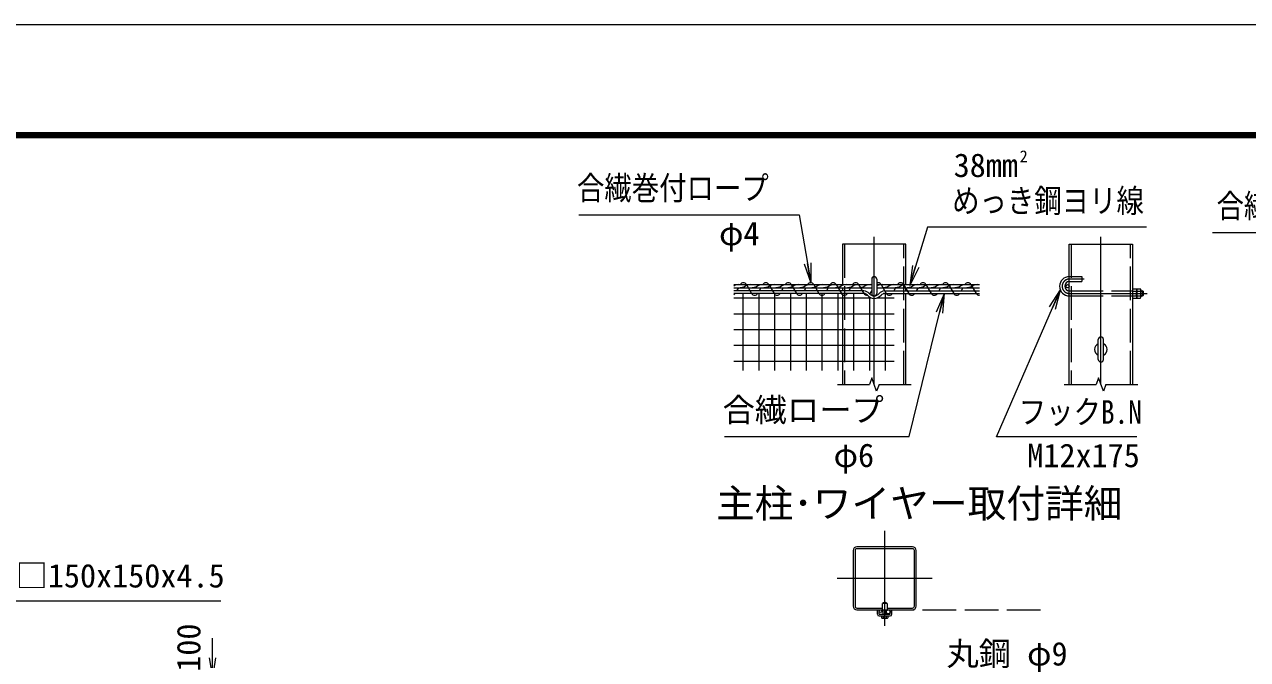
# Model space of a CAD drawing. Units: millimetres at full size; details may follow other scales. Extents: x -14700 to 14700, y -10395 to 10395.
# Drawn here: x 1217 to 9928, y 5871 to 10395 of the extents above; entities that cross this region are included whole.
import ezdxf
from ezdxf.enums import TextEntityAlignment as Align

# ---------------------------------------------------------------- set-up
doc = ezdxf.new("R2010")
doc.units = ezdxf.units.MM
doc.header["$LTSCALE"] = 40
doc.linetypes.add('DASHED', pattern=[7.5, 6, -1.5])
doc.linetypes.add('USER1', pattern=[50.8, 31.75, -6.35, 6.35, -6.35])
for name, color, linetype, lineweight in [('0-0_D-STR1', 1, 'Continuous', 18), ('0-1_D-BMK', 2, 'USER1', 13), ('0-2_D-STR3', 3, 'Continuous', 13), ('0-6_D-STR-DIM', 7, 'Continuous', 13), ('0-7_0', 7, 'Continuous', 18), ('0-9_D-STR-TXT', 7, 'Continuous', 13), ('0-A_D-STR2', 7, 'Continuous', 13), ('0-B_D-TTL-TXT', 7, 'Continuous', 13), ('0-C_D-TTL', 7, 'Continuous', 18)]:
    doc.layers.add(name, color=color, linetype=linetype, lineweight=lineweight)
doc.styles.add('ＭＳ ゴシック', font='')
doc.styles.get('ＭＳ ゴシック').set_extended_font_data('MS Gothic')

# ---------------------------------------------------------------- blocks, each defined once
blk = doc.blocks.new('_Open')
at = {"layer": '0-7_0'}
blk.add_line((-40, 6.67), (0, 0), dxfattribs=at)
blk.add_lwpolyline([(-40, -6.67), (0, 0), (-40, 0)], dxfattribs=at)

msp = doc.modelspace()

# ---------------------------------------------------------------- linework, layer by layer
at = {"layer": '0-0_D-STR1', "linetype": 'DASHED'}
for p, q in [((7057.84, 8830.12), (7057.84, 7830.12)), ((7480.84, 7830.12), (7480.84, 8830.12)), ((8672.38, 8830.12), (8672.38, 7830.12)), ((9095.38, 7830.12), (9095.38, 8830.12))]:
    msp.add_line(p, q, dxfattribs=at)
at = {"layer": '0-0_D-STR1'}
for p, q in [((7494.34, 8542.12), (7494.34, 8830.12)), ((8658.88, 7830.12), (8658.88, 8830.12)), ((7044.34, 8518.12), (7044.34, 8497.12)), ((7044.34, 8479.12), (7044.34, 7830.12)), ((7494.34, 8497.12), (7494.34, 8518.12)), ((7494.34, 7830.12), (7494.34, 8479.12)), ((7119.04, 6647.49), (7119.04, 6251.49)), ((7132.54, 6647.49), (7132.54, 6251.49)), ((7542.04, 6674.49), (7146.04, 6674.49)), ((7542.04, 6660.99), (7146.04, 6660.99)), ((7555.54, 6251.49), (7555.54, 6647.49)), ((7569.04, 6251.49), (7569.04, 6647.49)), ((7146.04, 6237.99), (7327.32, 6237.99)), ((7146.04, 6224.49), (7542.04, 6224.49)), ((7360.75, 6237.99), (7542.04, 6237.99))]:
    msp.add_line(p, q, dxfattribs=at)
for points in [[(7494.34, 8830.12), (7044.34, 8830.12), (7044.34, 8542.12)], [(8658.88, 8830.12), (9108.88, 8830.12), (9108.88, 7830.12)]]:
    msp.add_lwpolyline(points, dxfattribs=at)
for centre, radius, start, end in [((7146.04, 6647.49), 27, 90, 180), ((7146.04, 6647.49), 13.5, 90, 180), ((7542.04, 6647.49), 27, 0, 90), ((7542.04, 6647.49), 13.5, 0, 90), ((7146.04, 6251.49), 27, 180, 270), ((7146.04, 6251.49), 13.5, 180, 270), ((7542.04, 6251.49), 13.5, 270, 0), ((7542.04, 6251.49), 27, 270, 0)]:
    msp.add_arc(centre, radius, start, end, dxfattribs=at)
at = {"layer": '0-1_D-BMK'}
for p, q in [((7269.34, 7830.12), (7269.34, 8883.12)), ((8883.88, 7830.12), (8883.88, 8883.12)), ((8765.31, 8581.12), (8658.88, 8581.12)), ((8658.88, 8479.12), (9213.88, 8479.12)), ((7344.04, 6111.99), (7344.04, 6786.99)), ((7681.54, 6449.49), (7006.54, 6449.49))]:
    msp.add_line(p, q, dxfattribs=at)
msp.add_arc((8658.88, 8530.12), 51, 90, 270, dxfattribs=at)
at = {"layer": '0-2_D-STR3'}
for p, q in [((6269.34, 8542.12), (7251.34, 8542.12)), ((7251.34, 8581.12), (7251.34, 8479.12)), ((7287.34, 8581.12), (7287.34, 8479.12)), ((7287.34, 8542.12), (8019.34, 8542.12)), ((6269.34, 8518.12), (7251.34, 8518.12)), ((7196.48, 8497.12), (6269.34, 8497.12)), ((7195.22, 8479.12), (6269.34, 8479.12)), ((7287.34, 8518.12), (8019.34, 8518.12)), ((7342.2, 8497.12), (8019.34, 8497.12)), ((7343.46, 8479.12), (8019.34, 8479.12)), ((9108.88, 8511.97), (9108.88, 8446.27)), ((9108.88, 8511.97), (9136.48, 8511.97)), ((9108.88, 8495.54), (9136.48, 8495.54)), ((9108.88, 8462.69), (9136.48, 8462.69)), ((9138.88, 8511.97), (9138.88, 8446.27)), ((9138.88, 8511.97), (9166.48, 8511.97)), ((9138.88, 8504.97), (9138.88, 8453.27)), ((9138.88, 8495.54), (9166.48, 8495.54)), ((9138.88, 8462.69), (9166.48, 8462.69)), ((9168.88, 8504.97), (9168.88, 8453.27)), ((9168.88, 8497.12), (9181.04, 8497.12)), ((9168.88, 8494.28), (9183.88, 8494.28)), ((9168.88, 8461.12), (9181.04, 8461.12)), ((9183.88, 8494.28), (9181.04, 8497.12)), ((9181.04, 8497.12), (9181.04, 8461.12)), ((9183.88, 8494.28), (9183.88, 8463.96)), ((9108.88, 8446.27), (9136.48, 8446.27)), ((9138.88, 8446.27), (9166.48, 8446.27)), ((8865.13, 8008.87), (8865.13, 8151.37)), ((8902.63, 8008.87), (8902.63, 8151.37)), ((7332.04, 6274.29), (7335.64, 6277.89)), ((7332.04, 6274.29), (7356.04, 6274.29)), ((7332.04, 6271.59), (7332.04, 6274.29)), ((7334.29, 6271.59), (7334.29, 6276.54)), ((7335.64, 6277.89), (7352.44, 6277.89)), ((7356.04, 6274.29), (7352.44, 6277.89)), ((7353.79, 6271.59), (7353.79, 6276.54)), ((7356.04, 6271.59), (7356.04, 6274.29)), ((7292.44, 6224.49), (7305.04, 6224.49)), ((7292.44, 6194.49), (7292.44, 6224.49)), ((7305.04, 6195.99), (7305.04, 6224.49)), ((7306.54, 6194.49), (7381.54, 6194.49)), ((7327.24, 6224.49), (7327.54, 6271.59)), ((7360.54, 6271.59), (7327.54, 6271.59)), ((7332.04, 6194.49), (7332.04, 6224.49)), ((7334.29, 6194.49), (7334.29, 6224.49)), ((7353.79, 6194.49), (7353.79, 6224.49)), ((7356.04, 6194.49), (7356.04, 6224.49)), ((7360.54, 6271.59), (7360.84, 6224.49)), ((7383.04, 6195.99), (7383.04, 6224.49)), ((7383.04, 6224.49), (7395.64, 6224.49)), ((7395.64, 6194.49), (7395.64, 6224.49)), ((7305.04, 6181.89), (7383.04, 6181.89)), ((7321.52, 6181.89), (7321.52, 6168.08)), ((7321.52, 6181.89), (7366.55, 6181.89)), ((7325.14, 6165.99), (7321.52, 6168.08)), ((7325.14, 6165.99), (7362.94, 6165.99)), ((7332.78, 6181.89), (7332.78, 6168.08)), ((7355.29, 6181.89), (7355.29, 6168.08)), ((7362.94, 6165.99), (7366.55, 6168.08)), ((7366.55, 6181.89), (7366.55, 6168.08))]:
    msp.add_line(p, q, dxfattribs=at)
at = {"layer": '0-2_D-STR3', "color": 4}
for p, q in [((6358.96, 8542.12), (6396.27, 8479.12)), ((6518.87, 8542.12), (6556.17, 8479.12)), ((6678.77, 8542.12), (6716.08, 8479.12)), ((6838.67, 8542.12), (6875.98, 8479.12)), ((6998.58, 8542.12), (7035.89, 8479.12)), ((7158.48, 8542.12), (7195.79, 8479.12)), ((7318.39, 8542.12), (7355.69, 8479.12)), ((7478.29, 8542.12), (7515.6, 8479.12)), ((7638.19, 8542.12), (7675.5, 8479.12)), ((7798.1, 8542.12), (7835.41, 8479.12)), ((7958, 8542.12), (7995.31, 8479.12)), ((6302.1, 8518.12), (6289.67, 8497.12)), ((6462.01, 8518.12), (6449.57, 8497.12)), ((6621.91, 8518.12), (6609.48, 8497.12)), ((6781.82, 8518.12), (6769.38, 8497.12)), ((6941.72, 8518.12), (6929.29, 8497.12)), ((7101.62, 8518.12), (7089.19, 8497.12)), ((7251.34, 8500.91), (7238.43, 8479.12)), ((7421.43, 8518.12), (7409, 8497.12)), ((7581.34, 8518.12), (7568.9, 8497.12)), ((7741.24, 8518.12), (7728.81, 8497.12)), ((7901.15, 8518.12), (7888.71, 8497.12))]:
    msp.add_line(p, q, dxfattribs=at)
at = {"layer": '0-2_D-STR3', "linetype": 'DASHED'}
for p, q in [((8658.88, 8599.12), (8748.88, 8599.12)), ((8658.88, 8563.12), (8748.88, 8563.12)), ((8748.88, 8599.12), (8748.88, 8563.12)), ((8658.88, 8497.12), (9108.88, 8497.12)), ((8658.88, 8461.12), (9108.88, 8461.12))]:
    msp.add_line(p, q, dxfattribs=at)
at = {"layer": '0-2_D-STR3'}
for points in [[(6305.34, 8542.12), (6275.33, 8535.18), (6269.34, 8531.72)], [(6390.33, 8542.12), (6360.32, 8535.18), (6341.92, 8524.56), (6314.31, 8518.12)], [(6475.32, 8542.12), (6445.31, 8535.18), (6426.91, 8524.56), (6399.3, 8518.12)], [(6560.32, 8542.12), (6530.31, 8535.18), (6511.9, 8524.56), (6484.29, 8518.12)], [(6645.31, 8542.12), (6615.3, 8535.18), (6596.9, 8524.56), (6569.29, 8518.12)], [(6730.3, 8542.12), (6700.29, 8535.18), (6681.89, 8524.56), (6654.28, 8518.12)], [(6815.29, 8542.12), (6785.28, 8535.18), (6766.88, 8524.56), (6739.27, 8518.12)], [(6900.28, 8542.12), (6870.27, 8535.18), (6851.87, 8524.56), (6824.26, 8518.12)], [(6985.27, 8542.12), (6955.27, 8535.18), (6936.86, 8524.56), (6909.25, 8518.12)], [(7070.27, 8542.12), (7040.26, 8535.18), (7021.85, 8524.56), (6994.24, 8518.12)], [(7155.26, 8542.12), (7125.25, 8535.18), (7106.85, 8524.56), (7079.24, 8518.12)], [(7240.25, 8542.12), (7210.24, 8535.18), (7191.84, 8524.56), (7164.23, 8518.12)], [(7325.24, 8542.12), (7295.23, 8535.18), (7287.34, 8530.62)], [(7410.23, 8542.12), (7380.22, 8535.18), (7361.82, 8524.56), (7334.21, 8518.12)], [(7495.23, 8542.12), (7465.22, 8535.18), (7446.81, 8524.56), (7419.2, 8518.12)], [(7580.22, 8542.12), (7550.21, 8535.18), (7531.81, 8524.56), (7504.19, 8518.12)], [(7665.21, 8542.12), (7635.2, 8535.18), (7616.8, 8524.56), (7589.19, 8518.12)], [(7750.2, 8542.12), (7720.19, 8535.18), (7701.79, 8524.56), (7674.18, 8518.12)], [(7835.19, 8542.12), (7805.18, 8535.18), (7786.78, 8524.56), (7759.17, 8518.12)], [(7920.18, 8542.12), (7890.17, 8535.18), (7871.77, 8524.56), (7844.16, 8518.12)], [(8005.18, 8542.12), (7975.17, 8535.18), (7956.76, 8524.56), (7929.15, 8518.12)], [(9168.88, 8463.96), (9183.88, 8463.96), (9181.04, 8461.12)]]:
    msp.add_lwpolyline(points, dxfattribs=at)
for centre, radius in [((8646.88, 8530.12), 12), ((7314.04, 6215.49), 9), ((7369.54, 6210.99), 13.5)]:
    msp.add_circle(centre, radius, dxfattribs=at)
at = {"layer": '0-2_D-STR3', "color": 4}
for centre, start, end in [((6337.64, 8530.33), 28.93798, 151.06202), ((6497.54, 8530.33), 28.93798, 151.06202), ((6657.45, 8530.33), 28.93798, 151.06202), ((6817.35, 8530.33), 28.93798, 151.06202), ((6977.26, 8530.33), 28.93798, 151.06202), ((7137.16, 8530.33), 28.93798, 151.06202), ((7297.06, 8530.33), 28.93798, 113.52174), ((7456.97, 8530.33), 28.93798, 151.06202), ((7616.87, 8530.33), 28.93798, 151.06202), ((7776.78, 8530.33), 28.93798, 151.06202), ((7936.68, 8530.33), 28.93798, 151.06202), ((6257.69, 8490.91), 298.5737, 331.06202), ((6417.59, 8490.91), 208.93798, 331.06202), ((6577.5, 8490.91), 208.93798, 331.06202), ((6737.4, 8490.91), 208.93798, 331.06202), ((6897.3, 8490.91), 208.93798, 331.06202), ((7057.21, 8490.91), 208.93798, 331.06202), ((7217.11, 8490.91), 208.93798, 278.73734), ((7377.02, 8490.91), 208.93798, 331.06202), ((7536.92, 8490.91), 208.93798, 331.06202), ((7696.82, 8490.91), 208.93798, 331.06202), ((7856.73, 8490.91), 208.93798, 331.06202), ((8016.63, 8490.91), 208.93798, 276.37941)]:
    msp.add_arc(centre, 24.36, start, end, dxfattribs=at)
at = {"layer": '0-2_D-STR3'}
for centre, radius, start, end in [((7269.34, 8581.12), 18, 0, 180), ((8658.88, 8530.12), 69, 90, 270), ((8658.88, 8530.12), 33, 90, 270), ((7187.9, 8431.18), 48.49, 47.06511, 81.32471), ((7187.9, 8431.18), 66.49, 46.13331, 82.59331), ((7273.06, 8512.16), 69.17, 220.94329, 266.91465), ((7273.06, 8512.16), 51.17, 220.2105, 265.8277), ((7217.11, 8490.91), 24.36, 323.06212, 331.06202), ((7269.34, 8479.12), 18, 180, 0), ((7265.62, 8512.16), 51.17, 274.1723, 319.7895), ((7265.62, 8512.16), 69.17, 273.08535, 318.90015), ((7350.78, 8431.18), 66.49, 97.40669, 133.86669), ((7350.78, 8431.18), 48.49, 98.67529, 132.93489), ((9123.93, 8503.76), 14.99, 326.78843, 33.21157), ((9081.47, 8479.12), 57.41, 343.37369, 16.62631), ((9123.93, 8454.48), 14.99, 326.78843, 33.21157), ((9153.93, 8503.76), 14.99, 326.78843, 33.21157), ((9111.47, 8479.12), 57.41, 343.37369, 16.62631), ((9153.93, 8454.48), 14.99, 326.78843, 33.21157), ((8883.88, 8080.12), 45, 114.62432, 245.37568), ((8883.88, 8151.37), 18.75, 0, 180), ((8883.88, 8080.12), 45, 294.62432, 65.37568), ((8883.88, 8008.87), 18.75, 180, 0), ((7305.04, 6194.49), 12.6, 180, 270), ((7306.54, 6195.99), 1.5, 180, 270), ((7306.54, 6195.99), 1.5, 180, 270), ((7381.54, 6195.99), 1.5, 270, 0), ((7383.04, 6194.49), 12.6, 270, 0), ((7327.15, 6176.3), 9.97, 235.61585, 304.38415), ((7344.04, 6203.59), 37.26, 252.4121, 287.5879), ((7360.92, 6176.3), 9.97, 235.61585, 304.38415)]:
    msp.add_arc(centre, radius, start, end, dxfattribs=at)
at = {"layer": '0-6_D-STR-DIM'}
for p, q in [((7252.03, 7877.69), (7234.71, 7830.12)), ((7286.65, 7782.55), (7252.03, 7877.69)), ((8866.56, 7877.69), (8849.25, 7830.12)), ((8901.19, 7782.55), (8866.56, 7877.69)), ((7006.84, 7830.12), (7234.71, 7830.12)), ((7303.97, 7830.12), (7286.65, 7782.55)), ((7303.97, 7830.12), (7531.84, 7830.12)), ((8621.38, 7830.12), (8849.25, 7830.12)), ((8918.51, 7830.12), (8901.19, 7782.55)), ((8918.51, 7830.12), (9146.38, 7830.12)), ((2555.76, 5882.52), (2555.76, 6022.52))]:
    msp.add_line(p, q, dxfattribs=at)
at = {"layer": '0-9_D-STR-TXT'}
for points in [[(5165.66, 9039.5), (6735.9, 9039.5), (6817.02, 8556.67)], [(9207.62, 8950.62), (7648.93, 8950.62), (7524.24, 8538.43)], [(9679.6, 8912.45), (11249.84, 8912.45), (11384.01, 8556.57)], [(6202.82, 7459.06), (7517.22, 7459.06), (7768.49, 8477.18)], [(9139.05, 7458.17), (8140.87, 7458.17), (8594.26, 8502.04)], [(2616.35, 6286.31), (625.04, 6286.31), (378.45, 5719.59)]]:
    msp.add_lwpolyline(points, dxfattribs=at)
at = {"layer": '0-A_D-STR2'}
for p, q in [((6337.1, 7930.12), (6337.1, 8479.12)), ((6449.6, 7930.12), (6449.6, 8479.12)), ((6562.1, 7930.12), (6562.1, 8479.12)), ((6674.6, 7930.12), (6674.6, 8479.12)), ((6787.1, 7930.12), (6787.1, 8479.12)), ((6899.6, 7930.12), (6899.6, 8479.12)), ((7012.1, 7930.12), (7012.1, 8479.12)), ((7124.6, 7930.12), (7124.6, 8479.12)), ((7237.1, 7930.12), (7237.1, 8453.07)), ((7349.6, 7930.12), (7349.6, 8479.12)), ((6269.34, 8446.88), (7250.17, 8446.88)), ((7288.51, 8446.88), (7410.88, 8446.88)), ((6269.34, 8334.38), (7410.88, 8334.38)), ((6269.34, 8221.88), (7410.88, 8221.88)), ((6269.34, 8109.38), (7410.88, 8109.38)), ((6269.34, 7996.88), (7410.88, 7996.88))]:
    msp.add_line(p, q, dxfattribs=at)
at = {"layer": '0-A_D-STR2', "linetype": 'DASHED'}
msp.add_line((7314.04, 6224.49), (8464.58, 6224.49), dxfattribs=at)
at = {"layer": '0-C_D-TTL', "color": 2}
msp.add_lwpolyline([(-14700, 10395), (14700, 10395), (14700, -10395), (-14700, -10395)], close=True, dxfattribs=at)
at = {"layer": '0-C_D-TTL'}
for points in [[(-13755, 9625), (13755, 9625), (13755, -9625), (-13755, -9625)], [(-13746.25, 9616.25), (13746.25, 9616.25), (13746.25, -9616.25), (-13746.25, -9616.25)], [(-13737.5, 9607.5), (13737.5, 9607.5), (13737.5, -9607.5), (-13737.5, -9607.5)], [(-13728.75, 9598.75), (13728.75, 9598.75), (13728.75, -9598.75), (-13728.75, -9598.75)], [(-13720, 9590), (13720, 9590), (13720, -9590), (-13720, -9590)]]:
    msp.add_lwpolyline(points, close=True, dxfattribs=at)

# ---------------------------------------------------------------- block references
at = {"layer": '0-6_D-STR-DIM', "xscale": 3.5, "yscale": 3.5, "rotation": 270}
msp.add_blockref('_Open', (2555.76, 5742.52), dxfattribs=at)
at = {"layer": '0-9_D-STR-TXT', "xscale": 3.5, "yscale": 3.5}
for p, rotation in [((6817.35, 8554.7), 279.5368), ((7523.66, 8536.52), 253.16926), ((7768.97, 8479.12), 76.1366), ((8595.06, 8503.88), 66.52293)]:
    msp.add_blockref('_Open', p, dxfattribs=dict(at, rotation=rotation))

# ---------------------------------------------------------------- texts
at = {"layer": '0-6_D-STR-DIM', "style": 'ＭＳ ゴシック'}
msp.add_text('100', height=168.3, rotation=90, dxfattribs=at).set_placement((2521.18, 5784.4), align=Align.BOTTOM_LEFT)
at = {"layer": '0-9_D-STR-TXT', "style": 'ＭＳ ゴシック'}
for s, height, p in [('2', 84.16, (8305.59, 9388.69)), ('38mm', 168.3, (7835.15, 9257.69)), ('φ4', 168.3, (6164.32, 8772.08)), ('合繊ロープ', 168.3, (6189.49, 7515.1)), ('φ6', 168.3, (6980.1, 7191.64)), ('M12x175', 168.3, (8359.65, 7190.75)), ('柱 □150x150x4.5', 168.3, (810.38, 6333.92)), ('丸鋼 φ9', 168.3, (7784.55, 5778.27))]:
    msp.add_text(s, height=height, dxfattribs=at).set_placement(p, align=Align.BOTTOM_LEFT)
at = {"layer": '0-9_D-STR-TXT', "style": 'ＭＳ ゴシック', "width": 0.85}
for s, p in [('合繊巻付ロープ', (5152.34, 9095.54)), ('めっき鋼ヨリ線', (7824.49, 9004.45)), ('合繊巻付ロープ', (9707.27, 8968.5)), ('フックB.N', (8298.67, 7500))]:
    msp.add_text(s, height=168.3, dxfattribs=at).set_placement(p, align=Align.BOTTOM_LEFT)
at = {"layer": '0-B_D-TTL-TXT', "style": 'ＭＳ ゴシック'}
msp.add_text('主柱･ワイヤー取付詳細', height=202.1, dxfattribs=at).set_placement((6142.62, 6822.29), align=Align.BOTTOM_LEFT)

doc.saveas('drawing.dxf')
